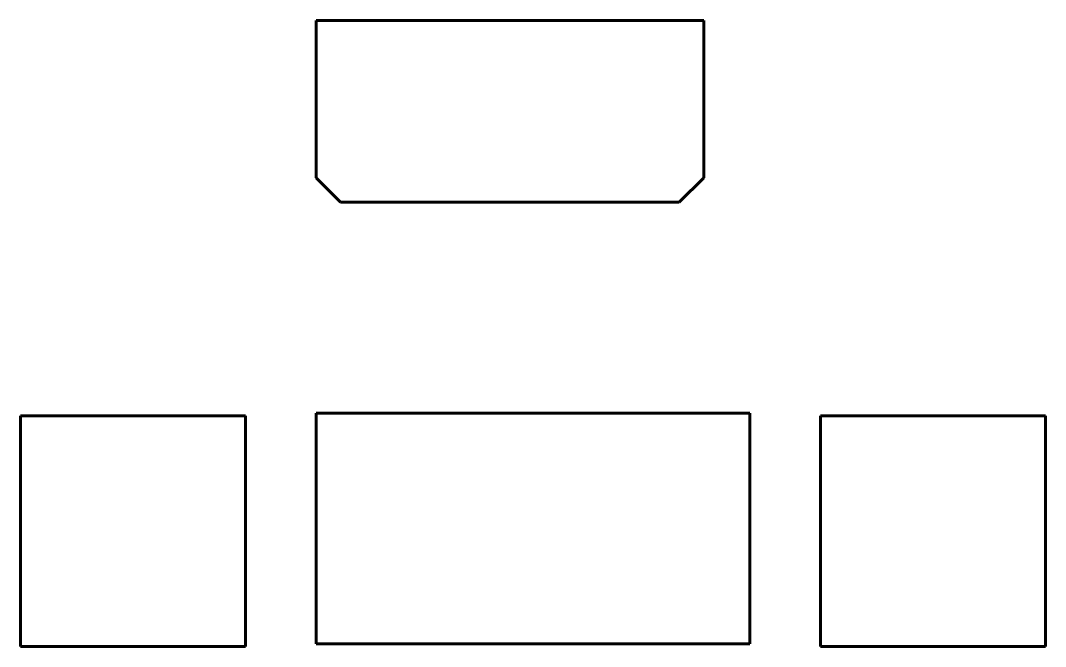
# Model space of a CAD drawing. Header units: millimetres. Extents: x -107 to 649, y -4 to 458.
import ezdxf

# ---------------------------------------------------------------- set-up
doc = ezdxf.new("R2010")
doc.units = ezdxf.units.MM
doc.linetypes.add('K5LT_BASIC', pattern=[0])

# ---------------------------------------------------------------- blocks, each defined once
blk = doc.blocks.new('U0')
at = {"color": 150, "linetype": 'K5LT_BASIC', "lineweight": 60, "true_color": 0x0080ff}
for p, q in [((111, 168.41), (111, -1.59)), ((431, 168.41), (111, 168.41)), ((431, -1.59), (431, 168.41)), ((111, -1.59), (431, -1.59))]:
    blk.add_line(p, q, dxfattribs=at)
blk = doc.blocks.new('U1')
at = {"color": 150, "linetype": 'K5LT_BASIC', "lineweight": 60, "true_color": 0x0080ff}
for p, q in [((58.65, 166.41), (-107.35, 166.41)), ((-107.35, 166.41), (-107.35, -3.59)), ((58.65, -3.59), (58.65, 166.41)), ((-107.35, -3.59), (58.65, -3.59))]:
    blk.add_line(p, q, dxfattribs=at)
blk = doc.blocks.new('U2')
at = {"color": 150, "linetype": 'K5LT_BASIC', "lineweight": 60, "true_color": 0x0080ff}
for p, q in [((483.34, -3.59), (483.34, 166.41)), ((483.34, 166.41), (649.34, 166.41)), ((649.34, 166.41), (649.34, -3.59)), ((649.34, -3.59), (483.34, -3.59))]:
    blk.add_line(p, q, dxfattribs=at)

msp = doc.modelspace()

# ---------------------------------------------------------------- linework, layer by layer
at = {"color": 150, "linetype": 'K5LT_BASIC', "lineweight": 60, "true_color": 0x0080ff}
for p, q in [((397, 458.03), (111, 458.03)), ((111, 458.03), (111, 342.03)), ((397, 342.03), (397, 458.03)), ((129, 324.03), (111, 342.03)), ((379, 324.03), (397, 342.03)), ((129, 324.03), (379, 324.03))]:
    msp.add_line(p, q, dxfattribs=at)

# ---------------------------------------------------------------- block references
for name in ['U0', 'U1', 'U2']:
    msp.add_blockref(name, (0, 0))

doc.saveas('drawing.dxf')
